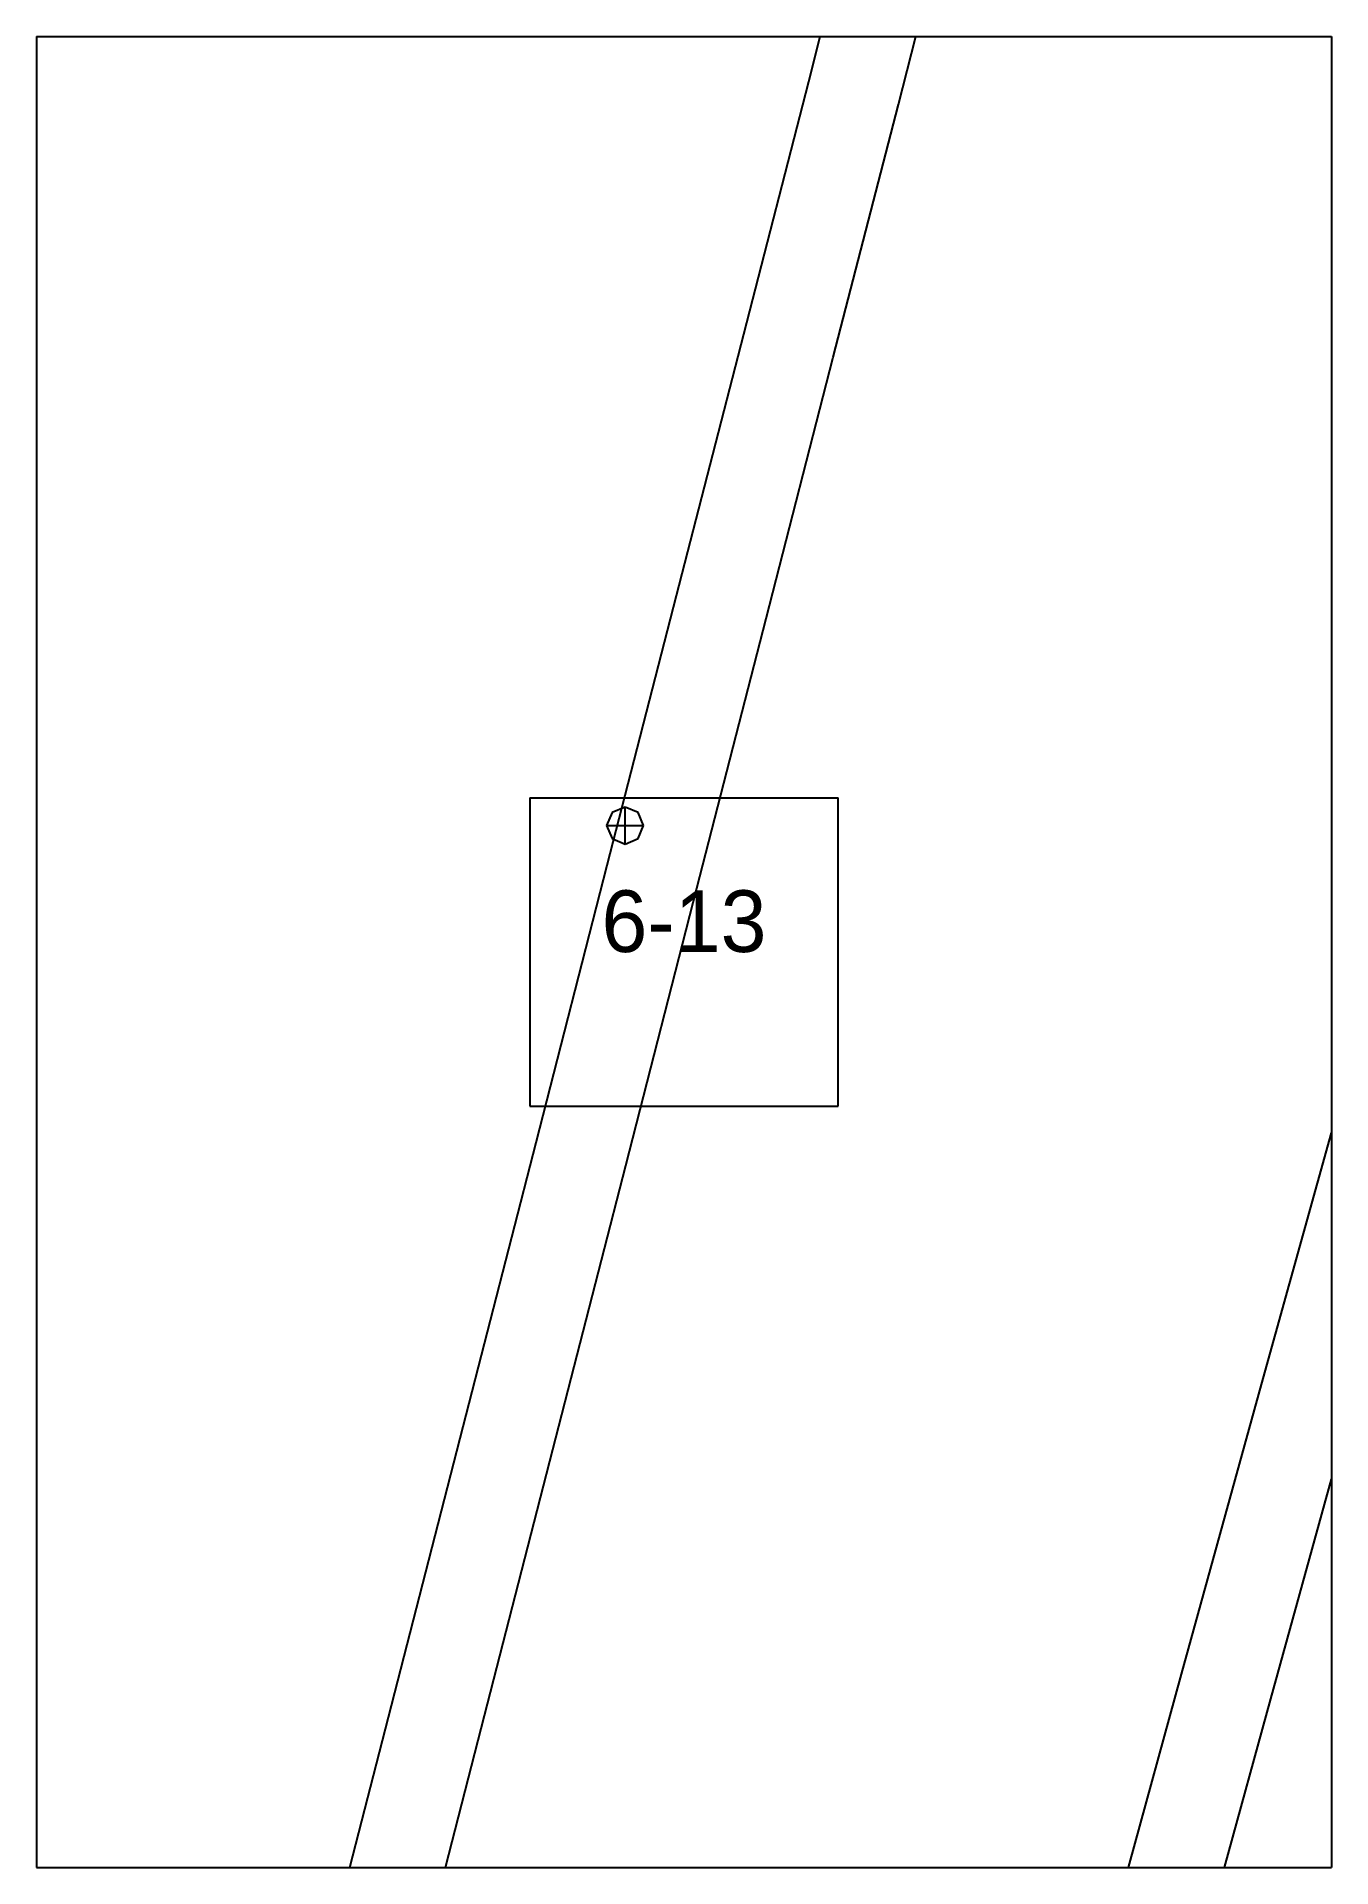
# Paper-space layout 'Plan 6-13' of a CAD drawing. Header units: metres, sheet in millimetres. Extents: x 0 to 210, y 0 to 297.
# The model-space entities are those that its viewports show. They can reach past a viewport. Long polylines and large blocks are cut down to what shows.
import ezdxf
from ezdxf.enums import TextEntityAlignment as Align

# ---------------------------------------------------------------- set-up
doc = ezdxf.new("R2010")
doc.units = ezdxf.units.M
for name, color, linetype in [('default', 7, 'Continuous'), ('TEXTLAYER', 7, 'Continuous'), ('VIEWPORTS', 7, 'Continuous')]:
    doc.layers.add(name, color=color, linetype=linetype)

msp = doc.modelspace()

# ---------------------------------------------------------------- linework, layer by layer
at = {"color": 9}
for p, q in [((2520, -1188), (2520, -1485)), ((2520, -1188), (2520, -1485)), ((2730, -1188), (2730, -1485)), ((2730, -1188), (2730, -1485)), ((2310, -1485), (2520, -1485)), ((2310, -1485), (2520, -1485)), ((2520, -1485), (2730, -1485)), ((2520, -1485), (2520, -1782)), ((2520, -1485), (2730, -1485)), ((2520, -1485), (2520, -1782)), ((2730, -1485), (2940, -1485)), ((2730, -1485), (2730, -1782)), ((2730, -1485), (2940, -1485)), ((2730, -1485), (2730, -1782)), ((2600, -1608.5), (2650, -1608.5)), ((2600, -1608.5), (2600, -1658.5)), ((2650, -1658.5), (2650, -1608.5)), ((2600, -1658.5), (2650, -1658.5)), ((2310, -1782), (2520, -1782)), ((2310, -1782), (2520, -1782)), ((2520, -1782), (2730, -1782)), ((2520, -1782), (2520, -2079)), ((2520, -1782), (2730, -1782)), ((2520, -1782), (2520, -2079)), ((2730, -1782), (2940, -1782)), ((2730, -1782), (2730, -2079)), ((2730, -1782), (2940, -1782)), ((2730, -1782), (2730, -2079))]:
    msp.add_line(p, q, dxfattribs=at)
at = {"layer": 'default', "color": 7, "linetype": 'Continuous'}
for p, q in [((2645.24, -1492.26), (2655.43, -1452.69)), ((2659.77, -1495.99), (2669.96, -1456.43)), ((2634.69, -1533.28), (2645.24, -1492.26)), ((2649.22, -1537.02), (2659.77, -1495.99)), ((2623.79, -1575.69), (2634.69, -1533.28)), ((2638.32, -1579.42), (2649.22, -1537.02)), ((2612.56, -1619.43), (2623.79, -1575.69)), ((2627.09, -1623.16), (2638.32, -1579.42)), ((2613.33, -1610.86), (2612.45, -1612.98)), ((2615.45, -1609.98), (2613.33, -1610.86)), ((2617.58, -1610.86), (2615.45, -1609.98)), ((2615.45, -1615.98), (2615.45, -1609.98)), ((2618.45, -1612.98), (2617.58, -1610.86)), ((2612.45, -1612.98), (2613.33, -1615.1)), ((2612.45, -1612.98), (2618.45, -1612.98)), ((2613.33, -1615.1), (2615.45, -1615.98)), ((2615.45, -1615.98), (2617.58, -1615.1)), ((2617.58, -1615.1), (2618.45, -1612.98)), ((2731.39, -1657.8), (2743.86, -1613.05)), ((2601.01, -1664.38), (2612.56, -1619.43)), ((2615.54, -1668.11), (2627.09, -1623.16)), ((2718.66, -1703.69), (2731.39, -1657.8)), ((2589.18, -1710.48), (2601.01, -1664.38)), ((2603.7, -1714.21), (2615.54, -1668.11)), ((2705.7, -1750.67), (2718.66, -1703.69)), ((2720.17, -1754.64), (2733.12, -1707.68)), ((2577.07, -1757.65), (2589.18, -1710.48)), ((2591.59, -1761.38), (2603.7, -1714.21)), ((2692.53, -1798.6), (2705.7, -1750.67)), ((2707, -1802.56), (2720.17, -1754.64)), ((2564.71, -1805.77), (2577.07, -1757.65)), ((2579.24, -1809.5), (2591.59, -1761.38))]:
    msp.add_line(p, q, dxfattribs=at)

# ---------------------------------------------------------------- texts
at = {"layer": 'TEXTLAYER', "color": 1}
msp.add_text('6-13', height=10, dxfattribs=at).set_placement((2625, -1633.5), align=Align.CENTER)

psp = doc.layouts.new('Plan 6-13')

# ---------------------------------------------------------------- viewports
at = {"layer": 'VIEWPORTS'}
psp.add_viewport(center=(105, 148.5), size=(210, 297), view_center_point=(2625, -1633.5), view_height=297, dxfattribs=at)

doc.saveas('drawing.dxf')
